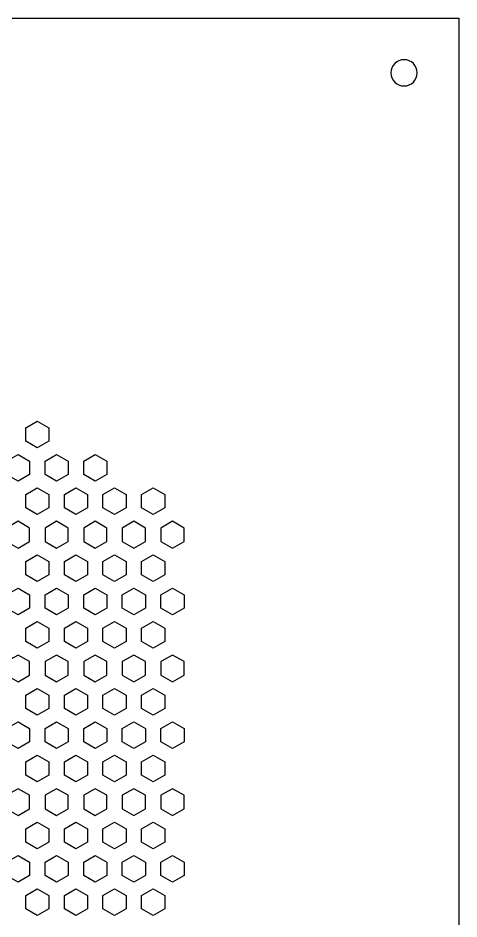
# Model space of a CAD drawing. Header units: millimetres. Extents: x -1305 to -1076, y 502 to 731.
# Drawn here: x -1133.1 to -1076.1, y 614.2 to 731 of the extents above; entities that cross this region are included whole.
import ezdxf

# ---------------------------------------------------------------- set-up
doc = ezdxf.new("R2010")
doc.units = ezdxf.units.MM
doc.layers.add('Lazercut', color=143, linetype='Continuous', lineweight=30, true_color=0x85abda)

msp = doc.modelspace()

# ---------------------------------------------------------------- linework, layer by layer
at = {"layer": 'Lazercut'}
for points in [[(-1305.23, 730.96), (-1076.07, 730.96), (-1076.07, 501.8), (-1305.23, 501.8)], [(-1129.15, 676.14), (-1130.65, 675.27), (-1132.15, 676.14), (-1132.15, 677.87), (-1130.65, 678.74), (-1129.15, 677.87)], [(-1131.65, 671.81), (-1133.15, 670.94), (-1134.65, 671.81), (-1134.65, 673.54), (-1133.15, 674.41), (-1131.65, 673.54)], [(-1126.65, 671.81), (-1128.15, 670.94), (-1129.65, 671.81), (-1129.65, 673.54), (-1128.15, 674.41), (-1126.65, 673.54)], [(-1121.65, 671.81), (-1123.15, 670.94), (-1124.65, 671.81), (-1124.65, 673.54), (-1123.15, 674.41), (-1121.65, 673.54)], [(-1129.15, 667.48), (-1130.65, 666.61), (-1132.15, 667.48), (-1132.15, 669.21), (-1130.65, 670.08), (-1129.15, 669.21)], [(-1124.15, 667.48), (-1125.65, 666.61), (-1127.15, 667.48), (-1127.15, 669.21), (-1125.65, 670.08), (-1124.15, 669.21)], [(-1119.15, 667.48), (-1120.65, 666.61), (-1122.15, 667.48), (-1122.15, 669.21), (-1120.65, 670.08), (-1119.15, 669.21)], [(-1114.15, 667.48), (-1115.65, 666.61), (-1117.15, 667.48), (-1117.15, 669.21), (-1115.65, 670.08), (-1114.15, 669.21)], [(-1131.65, 664.88), (-1133.15, 665.75), (-1134.65, 664.88), (-1134.65, 663.15), (-1133.15, 662.28), (-1131.65, 663.15)], [(-1126.65, 664.88), (-1128.15, 665.75), (-1129.65, 664.88), (-1129.65, 663.15), (-1128.15, 662.28), (-1126.65, 663.15)], [(-1121.65, 664.88), (-1123.15, 665.75), (-1124.65, 664.88), (-1124.65, 663.15), (-1123.15, 662.28), (-1121.65, 663.15)], [(-1116.65, 664.88), (-1118.15, 665.75), (-1119.65, 664.88), (-1119.65, 663.15), (-1118.15, 662.28), (-1116.65, 663.15)], [(-1111.65, 664.88), (-1113.15, 665.75), (-1114.65, 664.88), (-1114.65, 663.15), (-1113.15, 662.28), (-1111.65, 663.15)], [(-1129.15, 658.82), (-1130.65, 657.95), (-1132.15, 658.82), (-1132.15, 660.55), (-1130.65, 661.42), (-1129.15, 660.55)], [(-1124.15, 658.82), (-1125.65, 657.95), (-1127.15, 658.82), (-1127.15, 660.55), (-1125.65, 661.42), (-1124.15, 660.55)], [(-1119.15, 658.82), (-1120.65, 657.95), (-1122.15, 658.82), (-1122.15, 660.55), (-1120.65, 661.42), (-1119.15, 660.55)], [(-1114.15, 658.82), (-1115.65, 657.95), (-1117.15, 658.82), (-1117.15, 660.55), (-1115.65, 661.42), (-1114.15, 660.55)], [(-1131.65, 654.49), (-1133.15, 653.62), (-1134.65, 654.49), (-1134.65, 656.22), (-1133.15, 657.09), (-1131.65, 656.22)], [(-1126.65, 654.49), (-1128.15, 653.62), (-1129.65, 654.49), (-1129.65, 656.22), (-1128.15, 657.09), (-1126.65, 656.22)], [(-1121.65, 654.49), (-1123.15, 653.62), (-1124.65, 654.49), (-1124.65, 656.22), (-1123.15, 657.09), (-1121.65, 656.22)], [(-1116.65, 654.49), (-1118.15, 653.62), (-1119.65, 654.49), (-1119.65, 656.22), (-1118.15, 657.09), (-1116.65, 656.22)], [(-1111.65, 654.49), (-1113.15, 653.62), (-1114.65, 654.49), (-1114.65, 656.22), (-1113.15, 657.09), (-1111.65, 656.22)], [(-1129.15, 650.16), (-1130.65, 649.29), (-1132.15, 650.16), (-1132.15, 651.89), (-1130.65, 652.76), (-1129.15, 651.89)], [(-1124.15, 650.16), (-1125.65, 649.29), (-1127.15, 650.16), (-1127.15, 651.89), (-1125.65, 652.76), (-1124.15, 651.89)], [(-1119.15, 650.16), (-1120.65, 649.29), (-1122.15, 650.16), (-1122.15, 651.89), (-1120.65, 652.76), (-1119.15, 651.89)], [(-1114.15, 650.16), (-1115.65, 649.29), (-1117.15, 650.16), (-1117.15, 651.89), (-1115.65, 652.76), (-1114.15, 651.89)], [(-1131.65, 647.56), (-1133.15, 648.42), (-1134.65, 647.56), (-1134.65, 645.83), (-1133.15, 644.96), (-1131.65, 645.83)], [(-1126.65, 647.56), (-1128.15, 648.42), (-1129.65, 647.56), (-1129.65, 645.83), (-1128.15, 644.96), (-1126.65, 645.83)], [(-1121.65, 647.56), (-1123.15, 648.42), (-1124.65, 647.56), (-1124.65, 645.83), (-1123.15, 644.96), (-1121.65, 645.83)], [(-1116.65, 647.56), (-1118.15, 648.42), (-1119.65, 647.56), (-1119.65, 645.83), (-1118.15, 644.96), (-1116.65, 645.83)], [(-1111.65, 647.56), (-1113.15, 648.42), (-1114.65, 647.56), (-1114.65, 645.83), (-1113.15, 644.96), (-1111.65, 645.83)], [(-1129.15, 641.5), (-1130.65, 640.63), (-1132.15, 641.5), (-1132.15, 643.23), (-1130.65, 644.09), (-1129.15, 643.23)], [(-1124.15, 641.5), (-1125.65, 640.63), (-1127.15, 641.5), (-1127.15, 643.23), (-1125.65, 644.09), (-1124.15, 643.23)], [(-1119.15, 641.5), (-1120.65, 640.63), (-1122.15, 641.5), (-1122.15, 643.23), (-1120.65, 644.09), (-1119.15, 643.23)], [(-1114.15, 641.5), (-1115.65, 640.63), (-1117.15, 641.5), (-1117.15, 643.23), (-1115.65, 644.09), (-1114.15, 643.23)], [(-1131.65, 637.17), (-1133.15, 636.3), (-1134.65, 637.17), (-1134.65, 638.9), (-1133.15, 639.76), (-1131.65, 638.9)], [(-1126.65, 637.17), (-1128.15, 636.3), (-1129.65, 637.17), (-1129.65, 638.9), (-1128.15, 639.76), (-1126.65, 638.9)], [(-1121.65, 637.17), (-1123.15, 636.3), (-1124.65, 637.17), (-1124.65, 638.9), (-1123.15, 639.76), (-1121.65, 638.9)], [(-1116.65, 637.17), (-1118.15, 636.3), (-1119.65, 637.17), (-1119.65, 638.9), (-1118.15, 639.76), (-1116.65, 638.9)], [(-1111.65, 637.17), (-1113.15, 636.3), (-1114.65, 637.17), (-1114.65, 638.9), (-1113.15, 639.76), (-1111.65, 638.9)], [(-1129.15, 632.84), (-1130.65, 631.97), (-1132.15, 632.84), (-1132.15, 634.57), (-1130.65, 635.43), (-1129.15, 634.57)], [(-1124.15, 632.84), (-1125.65, 631.97), (-1127.15, 632.84), (-1127.15, 634.57), (-1125.65, 635.43), (-1124.15, 634.57)], [(-1119.15, 632.84), (-1120.65, 631.97), (-1122.15, 632.84), (-1122.15, 634.57), (-1120.65, 635.43), (-1119.15, 634.57)], [(-1114.15, 632.84), (-1115.65, 631.97), (-1117.15, 632.84), (-1117.15, 634.57), (-1115.65, 635.43), (-1114.15, 634.57)], [(-1131.65, 630.24), (-1133.15, 631.1), (-1134.65, 630.24), (-1134.65, 628.51), (-1133.15, 627.64), (-1131.65, 628.51)], [(-1126.65, 630.24), (-1128.15, 631.1), (-1129.65, 630.24), (-1129.65, 628.51), (-1128.15, 627.64), (-1126.65, 628.51)], [(-1121.65, 630.24), (-1123.15, 631.1), (-1124.65, 630.24), (-1124.65, 628.51), (-1123.15, 627.64), (-1121.65, 628.51)], [(-1116.65, 630.24), (-1118.15, 631.1), (-1119.65, 630.24), (-1119.65, 628.51), (-1118.15, 627.64), (-1116.65, 628.51)], [(-1111.65, 630.24), (-1113.15, 631.1), (-1114.65, 630.24), (-1114.65, 628.51), (-1113.15, 627.64), (-1111.65, 628.51)], [(-1129.15, 624.18), (-1130.65, 623.31), (-1132.15, 624.18), (-1132.15, 625.91), (-1130.65, 626.77), (-1129.15, 625.91)], [(-1124.15, 624.18), (-1125.65, 623.31), (-1127.15, 624.18), (-1127.15, 625.91), (-1125.65, 626.77), (-1124.15, 625.91)], [(-1119.15, 624.18), (-1120.65, 623.31), (-1122.15, 624.18), (-1122.15, 625.91), (-1120.65, 626.77), (-1119.15, 625.91)], [(-1114.15, 624.18), (-1115.65, 623.31), (-1117.15, 624.18), (-1117.15, 625.91), (-1115.65, 626.77), (-1114.15, 625.91)], [(-1131.65, 619.85), (-1133.15, 618.98), (-1134.65, 619.85), (-1134.65, 621.58), (-1133.15, 622.44), (-1131.65, 621.58)], [(-1126.65, 619.85), (-1128.15, 618.98), (-1129.65, 619.85), (-1129.65, 621.58), (-1128.15, 622.44), (-1126.65, 621.58)], [(-1121.65, 619.85), (-1123.15, 618.98), (-1124.65, 619.85), (-1124.65, 621.58), (-1123.15, 622.44), (-1121.65, 621.58)], [(-1116.65, 619.85), (-1118.15, 618.98), (-1119.65, 619.85), (-1119.65, 621.58), (-1118.15, 622.44), (-1116.65, 621.58)], [(-1111.65, 619.85), (-1113.15, 618.98), (-1114.65, 619.85), (-1114.65, 621.58), (-1113.15, 622.44), (-1111.65, 621.58)], [(-1129.15, 615.52), (-1130.65, 614.65), (-1132.15, 615.52), (-1132.15, 617.25), (-1130.65, 618.11), (-1129.15, 617.25)], [(-1129.15, 615.52), (-1130.65, 614.65), (-1132.15, 615.52), (-1132.15, 617.25), (-1130.65, 618.11), (-1129.15, 617.25)], [(-1124.15, 615.52), (-1125.65, 614.65), (-1127.15, 615.52), (-1127.15, 617.25), (-1125.65, 618.11), (-1124.15, 617.25)], [(-1124.15, 615.52), (-1125.65, 614.65), (-1127.15, 615.52), (-1127.15, 617.25), (-1125.65, 618.11), (-1124.15, 617.25)], [(-1119.15, 615.52), (-1120.65, 614.65), (-1122.15, 615.52), (-1122.15, 617.25), (-1120.65, 618.11), (-1119.15, 617.25)], [(-1119.15, 615.52), (-1120.65, 614.65), (-1122.15, 615.52), (-1122.15, 617.25), (-1120.65, 618.11), (-1119.15, 617.25)], [(-1114.15, 615.52), (-1115.65, 614.65), (-1117.15, 615.52), (-1117.15, 617.25), (-1115.65, 618.11), (-1114.15, 617.25)], [(-1114.15, 615.52), (-1115.65, 614.65), (-1117.15, 615.52), (-1117.15, 617.25), (-1115.65, 618.11), (-1114.15, 617.25)]]:
    msp.add_lwpolyline(points, close=True, dxfattribs=at)
at = {"layer": 'Lazercut', "extrusion": (0, 0, -1)}
msp.add_circle((1083.17, 723.86, 9.6), 1.7, dxfattribs=at)

doc.saveas('drawing.dxf')
